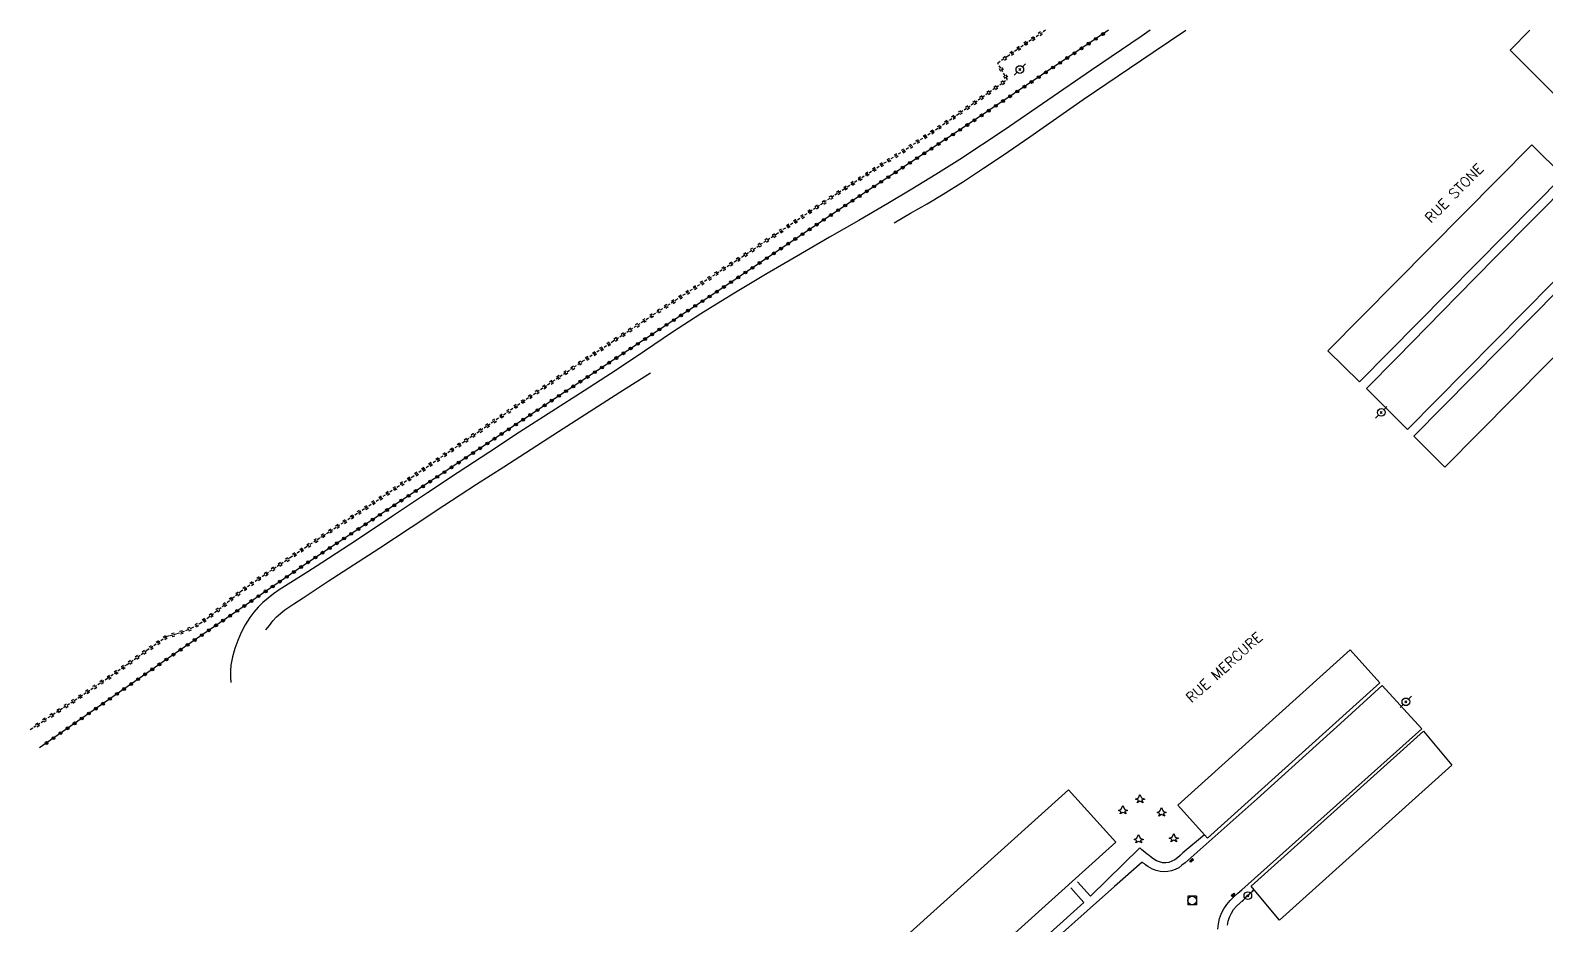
# Model space of a CAD drawing. Header units: millimetres. Extents: x 121000 to 122001, y 132000 to 133001.
# Drawn here: x 121344.8 to 121609.2, y 132844 to 133000 of the extents above; entities that cross this region are included whole.
import ezdxf
from ezdxf.enums import TextEntityAlignment as Align

# ---------------------------------------------------------------- set-up
doc = ezdxf.new("R2010")
doc.units = ezdxf.units.MM
doc.linetypes.add('DASHED', pattern=[0.75, 0.5, -0.25])
doc.layers.get('0').update_dxf_attribs({"linetype": 'CONTINUOUS'})
for name, color, linetype in [('W0014', 7, 'CONTINUOUS'), ('W0017', 7, 'CONTINUOUS'), ('W0104', 1, 'CONTINUOUS'), ('W0220', 5, 'DASHED'), ('W0303', 7, 'CONTINUOUS'), ('W0323', 7, 'CONTINUOUS'), ('W0401', 7, 'CONTINUOUS'), ('W0420', 7, 'CONTINUOUS'), ('W0473', 7, 'CONTINUOUS'), ('W0989', 7, 'CONTINUOUS')]:
    doc.layers.add(name, color=color, linetype=linetype)
doc.styles.get("Standard").update_dxf_attribs({"font": 'romans.shx', "width": 0.85})

# ---------------------------------------------------------------- blocks, each defined once
blk = doc.blocks.new('T473')
for p, q in [((-0.166667, 0.166667), (0.166667, -0.166667)), ((-0.166667, -0.166667), (0.166667, 0.166667)), ((0.500001, 0.500001), (1.000002, 1.000002)), ((-1.000002, -1.000002), (-0.500001, -0.500001))]:
    blk.add_line(p, q)
blk.add_ellipse((0, 0), major_axis=(0.471405, 0.471405), ratio=1, start_param=5.4977871438, end_param=11.780972451)
blk = doc.blocks.new('T303')
for p, q in [((-0.77, 0), (-0.28, 0.21)), ((-0.28, -0.21), (-0.77, 0)), ((-0.28, 0.21), (0, 0.83)), ((0, 0.83), (0.28, 0.21)), ((0.28, 0.21), (0.83, 0)), ((0.83, 0), (0.28, -0.21)), ((-0.49, -0.63), (-0.28, -0.21)), ((0, -0.35), (-0.49, -0.63)), ((0.56, -0.63), (0, -0.35)), ((0.28, -0.21), (0.56, -0.63))]:
    blk.add_line(p, q)
blk = doc.blocks.new('T420')
for p, q in [((0.75, 0.75), (-0.75, 0.75)), ((-0.75, 0.75), (-0.75, -0.75)), ((0.75, 0.75), (0.75, -0.75)), ((0.75, -0.75), (-0.75, -0.75))]:
    blk.add_line(p, q)
blk.add_ellipse((0, 0), major_axis=(-0.53, 0.53), ratio=1, start_param=3.926991, end_param=10.210176)
blk = doc.blocks.new('T401')
for p, q in [((-0.3, 0.3), (0, 0.3)), ((-0.3, -0.25), (-0.3, 0.3)), ((-0.3, 0.15), (0, 0.15)), ((-0.3, 0), (0, 0)), ((0, 0.3), (0, -0.25)), ((-0.3, -0.15), (0, -0.15)), ((-0.3, -0.25), (-0.3, -0.3)), ((-0.3, -0.3), (0, -0.3)), ((0, -0.3), (0, -0.25))]:
    blk.add_line(p, q)
blk = doc.blocks.new('t323o')
at = {"color": 0, "linetype": 'Continuous'}
for radius in [0.25, 0.15]:
    blk.add_circle((0, 0), radius, dxfattribs=at)
blk = doc.blocks.new('t220o')
at = {"color": 0, "linetype": 'Continuous'}
for p, q in [((-0.25, 0.25), (0.25, 0.25)), ((-0.25, -0.25), (0.25, -0.25))]:
    blk.add_line(p, q, dxfattribs=at)

msp = doc.modelspace()

# ---------------------------------------------------------------- linework, layer by layer
at = {"layer": 'W0014'}
for points in [[(121549.69, 132859.63), (121545.9, 132856.49)], [(121545.9, 132856.49), (121545.44, 132856.06), (121544.98, 132855.64), (121544.48, 132855.28), (121543.98, 132855.03), (121543.46, 132854.83), (121542.93, 132854.73), (121542.38, 132854.77), (121541.83, 132854.91), (121541.3, 132855.12), (121540.85, 132855.38), (121540.42, 132855.7), (121540.01, 132856.02), (121539.66, 132856.29), (121539.31, 132856.57), (121538.98, 132856.85), (121538.77, 132857.02), (121538.57, 132857.2), (121538.38, 132857.37), (121529.78, 132848.92), (121527.5, 132851.46)], [(121526.35, 132850.4), (121528.63, 132847.85), (121516.9, 132837.27), (121514.65, 132839.69)], [(121553.7, 132843.86), (121553.83, 132844.58), (121554.06, 132845.3), (121554.37, 132845.99), (121554.76, 132846.63), (121555.28, 132847.2), (121555.87, 132847.71), (121556.45, 132848.23), (121556.8, 132848.61), (121557.15, 132849), (121557.51, 132849.36), (121557.78, 132849.6), (121558.05, 132849.82), (121558.33, 132850.05)]]:
    msp.add_lwpolyline(points, dxfattribs=at)
at = {"layer": 'W0017'}
for points in [[(121540.19, 133000), (121538.61, 132998.92), (121529.96, 132993.04), (121522.33, 132987.8), (121514.7, 132982.56), (121506.97, 132977.48), (121502.81, 132974.87), (121498.62, 132972.3), (121494.42, 132969.76), (121489.36, 132966.81), (121484.28, 132963.9), (121479.21, 132960.97), (121473.38, 132957.55), (121467.57, 132954.1), (121461.81, 132950.55), (121456.86, 132947.32), (121451.95, 132944.01), (121447.02, 132940.73), (121441.42, 132937.1), (121435.79, 132933.51), (121430.18, 132929.89), (121424.82, 132926.37), (121419.46, 132922.84), (121414.1, 132919.3), (121407.98, 132915.21), (121401.87, 132911.12), (121395.7, 132907.09), (121393.22, 132905.51), (121390.72, 132903.94), (121388.23, 132902.38), (121387.26, 132901.66), (121386.3, 132900.95), (121385.39, 132900.18), (121384.58, 132899.36), (121383.82, 132898.49), (121383.13, 132897.58), (121382.32, 132896.3), (121381.61, 132894.95), (121381.01, 132893.55), (121380.5, 132892.15), (121380.08, 132890.7), (121379.82, 132889.23), (121379.76, 132888.23), (121379.77, 132887.21), (121379.78, 132886.2)], [(121495.54, 132966.42), (121498.41, 132968.08), (121501.27, 132969.74), (121504.11, 132971.44), (121507.62, 132973.65), (121511.1, 132975.93), (121514.56, 132978.23), (121519.23, 132981.43), (121523.87, 132984.69), (121528.52, 132987.92), (121534.62, 132992.07), (121540.74, 132996.18), (121546.41, 133000)], [(121613.65, 132973.76), (121607.03, 132967.07), (121600.41, 132960.37), (121593.81, 132953.67), (121588.52, 132948.28), (121583.24, 132942.88), (121577.96, 132937.49), (121585.07, 132930.35), (121620.52, 132966.15)], [(121385.93, 132895.39), (121386.53, 132896.17), (121387.13, 132896.95), (121387.77, 132897.69), (121389.21, 132898.89), (121390.8, 132899.93), (121392.4, 132900.96), (121396.77, 132903.89), (121401.2, 132906.74), (121405.62, 132909.6), (121411.29, 132913.34), (121416.96, 132917.08), (121422.64, 132920.8), (121427.41, 132923.87), (121432.19, 132926.93), (121436.97, 132929.98), (121442.32, 132933.41), (121447.67, 132936.84), (121453.01, 132940.26)], [(121552.03, 132843.16), (121552.11, 132844.11), (121552.31, 132845.06), (121552.63, 132845.96), (121553.06, 132846.74), (121553.6, 132847.47), (121554.18, 132848.16), (121554.82, 132848.83), (121555.51, 132849.45), (121556.2, 132850.07), (121587.6, 132878.15), (121580.68, 132885.68), (121573.42, 132879.08), (121566.16, 132872.49), (121558.88, 132865.93), (121554.7, 132862.19), (121550.51, 132858.47), (121546.32, 132854.74), (121545.75, 132854.32), (121545.18, 132853.9), (121544.57, 132853.57), (121543.94, 132853.37), (121543.28, 132853.24), (121542.62, 132853.2), (121541.93, 132853.26), (121541.24, 132853.4), (121540.6, 132853.64), (121540.19, 132853.86), (121539.79, 132854.12), (121539.41, 132854.4), (121539.2, 132854.56), (121538.99, 132854.72), (121538.79, 132854.89), (121533.99, 132850.62), (121529.19, 132846.35), (121524.4, 132842.06)]]:
    msp.add_lwpolyline(points, dxfattribs=at)
at = {"layer": 'W0104'}
msp.add_lwpolyline([(121623.78, 133000), (121611.7, 132987.85), (121603, 132996.51), (121606.47, 133000)], dxfattribs=at)
for points in [[(121576.7, 132938.65), (121571.21, 132944.08), (121606.79, 132980.03), (121612.28, 132974.59)], [(121621.74, 132965.11), (121627.18, 132959.73), (121591.63, 132923.81), (121586.19, 132929.2)], [(121580.25, 132886.14), (121550.2, 132859.06), (121549.69, 132859.63), (121545.01, 132864.82), (121575.07, 132891.89)], [(121562.79, 132844.73), (121558.33, 132850.05), (121557.82, 132850.66), (121587.89, 132877.71), (121592.85, 132871.78)], [(121525.93, 132867.51), (121534.2, 132858.34), (121506.01, 132832.93), (121497.74, 132842.1)]]:
    msp.add_lwpolyline(points, close=True, dxfattribs=at)
at = {"layer": 'W0220'}
for points in [[(121521.96, 133000), (121518.64, 132997.77), (121516.95, 132996.6), (121515.28, 132995.43), (121513.6, 132994.25)], [(121344.81, 132878.01), (121348.73, 132880.62), (121353.51, 132883.76), (121358.26, 132886.95), (121361.72, 132889.38), (121365.16, 132891.83), (121368.61, 132894.28), (121369.2, 132894.43), (121369.8, 132894.58), (121370.39, 132894.74), (121371.24, 132895.02), (121372.08, 132895.33), (121372.9, 132895.69), (121374.37, 132896.52), (121375.77, 132897.52), (121377.13, 132898.55), (121378.61, 132899.71), (121380.05, 132900.91), (121381.51, 132902.08), (121383.41, 132903.46), (121385.34, 132904.78), (121387.28, 132906.09), (121390.14, 132908.02), (121393.01, 132909.92), (121395.89, 132911.82), (121399.57, 132914.23), (121403.25, 132916.64), (121406.92, 132919.06), (121411.38, 132922.06), (121415.82, 132925.08), (121420.27, 132928.11), (121425.49, 132931.67), (121430.72, 132935.23), (121435.96, 132938.77), (121441.17, 132942.25), (121446.4, 132945.71), (121451.63, 132949.16), (121457.43, 132952.95), (121463.25, 132956.74), (121469.05, 132960.53), (121474.95, 132964.45), (121480.83, 132968.39), (121486.73, 132972.3), (121491.86, 132975.6), (121497, 132978.88), (121502.1, 132982.22), (121506.52, 132985.26), (121510.9, 132988.35), (121515.28, 132991.44), (121513.6, 132994.25)]]:
    msp.add_lwpolyline(points, dxfattribs=at)
at = {"layer": 'W0323'}
msp.add_lwpolyline([(121532.95, 133000), (121530.62, 132998.43), (121507.13, 132982.7), (121486.22, 132968.92), (121464.58, 132954.38), (121438.65, 132937.29), (121415.26, 132921.72), (121392.29, 132906.52), (121369.76, 132891.07), (121346.4, 132874.8)], dxfattribs=at)

# ---------------------------------------------------------------- block references
at = {"layer": 'W0220'}
for p, rotation in [((121519.76, 132998.53), 213.8371030699536), ((121521, 132999.36), 213.8371030699536), ((121516.05, 132995.97), 215.0469823586892), ((121517.28, 132996.83), 214.822492996606), ((121518.51, 132997.69), 214.822492996606), ((121514.83, 132995.11), 215.0469823586892), ((121514.24, 132993.18), 120.8856478206879), ((121514.48, 132990.88), 35.20475432614001), ((121515.01, 132991.89), 120.8856478206879), ((121510.8, 132988.28), 35.210915856735), ((121512.03, 132989.15), 35.20475432614001), ((121513.25, 132990.01), 35.20475432614001), ((121507.13, 132985.69), 35.210915856735), ((121508.35, 132986.55), 35.210915856735), ((121509.58, 132987.42), 35.210915856735), ((121503.42, 132983.13), 34.53494559650316), ((121504.66, 132983.98), 34.53494559650316), ((121505.89, 132984.83), 34.53494559650316), ((121499.68, 132980.63), 33.27046892740385), ((121500.93, 132981.46), 33.27046892740385), ((121502.19, 132982.28), 34.53494559650316), ((121494.64, 132977.37), 32.51226246110681), ((121495.91, 132978.18), 32.51226246110681), ((121497.17, 132978.99), 33.27046892740385), ((121498.43, 132979.81), 33.27046892740385), ((121490.85, 132974.95), 32.76232394683865), ((121492.11, 132975.76), 32.51226246110681), ((121493.38, 132976.57), 32.51226246110681), ((121487.07, 132972.51), 32.76232394683865), ((121488.33, 132973.33), 32.76232394683865), ((121489.59, 132974.14), 32.76232394683865), ((121483.31, 132970.03), 33.51047159502011), ((121484.56, 132970.86), 33.51047159502011), ((121485.81, 132971.69), 33.51047159502011), ((121479.57, 132967.54), 33.79108650522208), ((121480.81, 132968.38), 33.79108650522208), ((121482.06, 132969.21), 33.51047159502011), ((121474.58, 132964.21), 33.62046845496611), ((121475.83, 132965.04), 33.79108650522208), ((121477.07, 132965.88), 33.79108650522208), ((121478.32, 132966.71), 33.79108650522208), ((121470.83, 132961.72), 33.62046845496611), ((121472.08, 132962.55), 33.62046845496611), ((121473.33, 132963.38), 33.62046845496611), ((121467.07, 132959.24), 33.1997845148972), ((121468.33, 132960.06), 33.1997845148972), ((121469.58, 132960.89), 33.62046845496611), ((121463.31, 132956.78), 33.1997845148972), ((121464.56, 132957.6), 33.1997845148972), ((121465.82, 132958.42), 33.1997845148972), ((121459.54, 132954.32), 33.03252496602754), ((121460.79, 132955.14), 33.03252496602754), ((121462.05, 132955.96), 33.03252496602754), ((121454.51, 132951.04), 33.1700025562358), ((121455.77, 132951.87), 33.1700025562358), ((121457.02, 132952.69), 33.1700025562358), ((121458.28, 132953.5), 33.03252496602754), ((121450.75, 132948.58), 33.39076961611578), ((121452, 132949.4), 33.1700025562358), ((121453.25, 132950.22), 33.1700025562358), ((121446.99, 132946.1), 33.39076961611578), ((121448.24, 132946.93), 33.39076961611578), ((121449.49, 132947.75), 33.39076961611578), ((121443.24, 132943.62), 33.522662563899), ((121444.49, 132944.45), 33.522662563899), ((121445.74, 132945.28), 33.522662563899), ((121439.49, 132941.13), 33.7331890096168), ((121440.74, 132941.96), 33.7331890096168), ((121441.99, 132942.79), 33.522662563899), ((121434.5, 132937.79), 34.05932365184265), ((121435.75, 132938.63), 34.05932365184265), ((121436.99, 132939.46), 33.7331890096168), ((121438.24, 132940.29), 33.7331890096168), ((121430.78, 132935.27), 34.05932365184265), ((121432.02, 132936.11), 34.05932365184265), ((121433.26, 132936.95), 34.05932365184265), ((121427.06, 132932.73), 34.28041398600566), ((121428.3, 132933.58), 34.28041398600566), ((121429.54, 132934.42), 34.28041398600566), ((121423.34, 132930.2), 34.25524496731308), ((121424.58, 132931.04), 34.25524496731308), ((121425.82, 132931.89), 34.28041398600566), ((121419.62, 132927.67), 34.25165695493337), ((121420.86, 132928.51), 34.25524496731308), ((121422.1, 132929.35), 34.25524496731308), ((121415.9, 132925.13), 34.25165695493337), ((121417.14, 132925.98), 34.25165695493337), ((121418.38, 132926.82), 34.25165695493337), ((121412.18, 132922.6), 34.23403587843917), ((121413.42, 132923.45), 34.23403587843917), ((121414.66, 132924.29), 34.23403587843917), ((121407.2, 132919.25), 33.9117878714591), ((121408.45, 132920.09), 33.9117878714591), ((121409.69, 132920.92), 33.9117878714591), ((121410.94, 132921.76), 33.9117878714591), ((121403.45, 132916.77), 33.39717275068906), ((121404.7, 132917.6), 33.39717275068906), ((121405.95, 132918.42), 33.39717275068906), ((121399.68, 132914.31), 33.14410003615453), ((121400.94, 132915.13), 33.14410003615453), ((121402.19, 132915.95), 33.14410003615453), ((121395.92, 132911.84), 33.28510599301126), ((121397.17, 132912.66), 33.28510599301126), ((121398.43, 132913.49), 33.28510599301126), ((121392.16, 132909.36), 33.51495027026115), ((121393.41, 132910.19), 33.4090048388038), ((121394.67, 132911.01), 33.4090048388038), ((121387.18, 132906.02), 34.10401774963717), ((121388.42, 132906.86), 33.9849290179387), ((121389.67, 132907.7), 33.9849290179387), ((121390.91, 132908.53), 33.51495027026115), ((121383.46, 132903.49), 34.41649481758743), ((121384.7, 132904.34), 34.41649481758743), ((121385.94, 132905.18), 34.10401774963717), ((121379.88, 132900.77), 39.87979850254946), ((121381.05, 132901.71), 38.64073826708741), ((121382.24, 132902.61), 35.92476708431747), ((121377.55, 132898.88), 38.15894208103793), ((121378.73, 132899.81), 39.87979850254946), ((121372.58, 132895.55), 23.43458238779087), ((121373.9, 132896.25), 29.63585044891721), ((121375.15, 132897.08), 35.46373775259637), ((121376.36, 132897.96), 37.01725611798631), ((121367.12, 132893.22), 35.43841121610821), ((121368.34, 132894.09), 35.43841121610821), ((121369.74, 132894.56), 14.08162625459417), ((121371.18, 132895), 18.01024379912059), ((121363.45, 132890.61), 35.43841121622257), ((121364.67, 132891.48), 35.43841121622257), ((121365.9, 132892.35), 35.43841121610821), ((121359.78, 132888.01), 34.97980385150505), ((121361, 132888.87), 34.97980385150505), ((121362.23, 132889.74), 35.43841121622257), ((121356.06, 132885.48), 33.89564692322436), ((121357.31, 132886.31), 33.89564692322436), ((121358.55, 132887.15), 34.97980385150505), ((121352.32, 132882.98), 33.26782263742949), ((121353.57, 132883.8), 33.89564692322436), ((121354.81, 132884.64), 33.89564692322436), ((121347.31, 132879.68), 33.75118596450089), ((121348.55, 132880.51), 33.75118596450089), ((121349.81, 132881.33), 33.26782263742949), ((121351.06, 132882.16), 33.26782263742949), ((121346.06, 132878.84), 33.75118596450089)]:
    msp.add_blockref('t220o', p, dxfattribs=dict(at, rotation=rotation))
at = {"layer": 'W0303', "rotation": 359.9999899820874}
for p in [(121538.42, 132865.87), (121535.43, 132863.91), (121542.18, 132863.55), (121538.18, 132858.85), (121544.3, 132859.05)]:
    msp.add_blockref('T303', p, dxfattribs=at)
at = {"layer": 'W0323'}
for p, rotation in [((121530.73, 132998.51), 213.8783204527258), ((121531.97, 132999.34), 213.8783204527258), ((121526.99, 132996), 213.8199463582044), ((121528.23, 132996.84), 213.8199463582044), ((121529.48, 132997.67), 213.8199463582044), ((121523.25, 132993.5), 213.8199463582044), ((121524.5, 132994.33), 213.8199463582044), ((121525.74, 132995.17), 213.8199463582044), ((121519.51, 132990.99), 213.8199463582044), ((121520.76, 132991.83), 213.8199463582044), ((121522, 132992.66), 213.8199463582044), ((121515.77, 132988.49), 213.8199463582044), ((121517.02, 132989.32), 213.8199463582044), ((121518.26, 132990.16), 213.8199463582044), ((121512.03, 132985.98), 213.8199463582044), ((121513.28, 132986.82), 213.8199463582044), ((121514.53, 132987.65), 213.8199463582044), ((121507.05, 132982.64), 213.381090656588), ((121508.3, 132983.48), 213.8199463582044), ((121509.54, 132984.31), 213.8199463582044), ((121510.79, 132985.15), 213.8199463582044), ((121503.29, 132980.17), 213.381090656588), ((121504.54, 132980.99), 213.381090656588), ((121505.8, 132981.82), 213.381090656588), ((121499.53, 132977.69), 213.381090656588), ((121500.79, 132978.52), 213.381090656588), ((121502.04, 132979.34), 213.381090656588), ((121495.78, 132975.22), 213.381090656588), ((121497.03, 132976.04), 213.381090656588), ((121498.28, 132976.87), 213.381090656588), ((121492.02, 132972.74), 213.381090656588), ((121493.27, 132973.57), 213.381090656588), ((121494.52, 132974.39), 213.381090656588), ((121487.01, 132969.44), 213.381090656588), ((121488.26, 132970.27), 213.381090656588), ((121489.51, 132971.09), 213.381090656588), ((121490.77, 132971.92), 213.381090656588), ((121483.27, 132966.94), 213.8881575247112), ((121484.51, 132967.77), 213.8881575247112), ((121485.76, 132968.61), 213.8881575247112), ((121479.53, 132964.43), 213.8881575247112), ((121480.78, 132965.26), 213.8881575247112), ((121482.02, 132966.1), 213.8881575247112), ((121475.8, 132961.92), 213.8881575247112), ((121477.04, 132962.76), 213.8881575247112), ((121478.29, 132963.59), 213.8881575247112), ((121472.06, 132959.41), 213.8881575247112), ((121473.31, 132960.25), 213.8881575247112), ((121474.55, 132961.08), 213.8881575247112), ((121468.33, 132956.9), 213.8881575247112), ((121469.57, 132957.74), 213.8881575247112), ((121470.82, 132958.57), 213.8881575247112), ((121463.34, 132953.57), 213.3938000269202), ((121464.59, 132954.39), 213.8881575247112), ((121465.83, 132955.23), 213.8881575247112), ((121467.08, 132956.06), 213.8881575247112), ((121459.58, 132951.09), 213.3938000269202), ((121460.83, 132951.92), 213.3938000269202), ((121462.09, 132952.74), 213.3938000269202), ((121455.82, 132948.61), 213.3938000269202), ((121457.08, 132949.44), 213.3938000269202), ((121458.33, 132950.26), 213.3938000269202), ((121452.07, 132946.14), 213.3938000269202), ((121453.32, 132946.96), 213.3938000269202), ((121454.57, 132947.79), 213.3938000269202), ((121448.31, 132943.66), 213.3938000269202), ((121449.56, 132944.49), 213.3938000269202), ((121450.81, 132945.31), 213.3938000269202), ((121443.3, 132940.36), 213.3938000269202), ((121444.55, 132941.18), 213.3938000269202), ((121445.8, 132942.01), 213.3938000269202), ((121447.06, 132942.83), 213.3938000269202), ((121439.54, 132937.88), 213.3938000269202), ((121440.79, 132938.71), 213.3938000269202), ((121442.05, 132939.53), 213.3938000269202), ((121435.79, 132935.39), 213.6544365303458), ((121437.04, 132936.22), 213.6544365303458), ((121438.29, 132937.05), 213.6544365303458), ((121432.05, 132932.9), 213.6544365303458), ((121433.3, 132933.73), 213.6544365303458), ((121434.55, 132934.56), 213.6544365303458), ((121428.3, 132930.4), 213.6544365303458), ((121429.55, 132931.23), 213.6544365303458), ((121430.8, 132932.07), 213.6544365303458), ((121424.56, 132927.91), 213.6544365303458), ((121425.81, 132928.74), 213.6544365303458), ((121427.05, 132929.57), 213.6544365303458), ((121419.56, 132924.58), 213.6544365303458), ((121420.81, 132925.42), 213.6544365303458), ((121422.06, 132926.25), 213.6544365303458), ((121423.31, 132927.08), 213.6544365303458), ((121415.82, 132922.09), 213.6544365303458), ((121417.07, 132922.92), 213.6544365303458), ((121418.31, 132923.75), 213.6544365303458), ((121412.06, 132919.61), 213.4840867885918), ((121413.32, 132920.43), 213.4840867885918), ((121414.57, 132921.26), 213.4840867885918), ((121408.31, 132917.12), 213.4840867885918), ((121409.56, 132917.95), 213.4840867885918), ((121410.81, 132918.78), 213.4840867885918), ((121404.56, 132914.64), 213.4840867885918), ((121405.81, 132915.47), 213.4840867885918), ((121407.06, 132916.3), 213.4840867885918), ((121399.55, 132911.33), 213.4840867885918), ((121400.8, 132912.16), 213.4840867885918), ((121402.06, 132912.99), 213.4840867885918), ((121403.31, 132913.81), 213.4840867885918), ((121395.8, 132908.85), 213.4840867885918), ((121397.05, 132909.68), 213.4840867885918), ((121398.3, 132910.5), 213.4840867885918), ((121392.05, 132906.36), 214.4626134371162), ((121393.3, 132907.19), 213.4840867885918), ((121394.55, 132908.02), 213.4840867885918), ((121388.34, 132903.81), 214.4626134371162), ((121389.58, 132904.66), 214.4626134371162), ((121390.81, 132905.51), 214.4626134371162), ((121384.63, 132901.27), 214.4626134371162), ((121385.87, 132902.12), 214.4626134371162), ((121387.1, 132902.97), 214.4626134371162), ((121380.92, 132898.72), 214.4626134371162), ((121382.16, 132899.57), 214.4626134371162), ((121383.39, 132900.42), 214.4626134371162), ((121377.21, 132896.18), 214.4626134371162), ((121378.45, 132897.02), 214.4626134371162), ((121379.68, 132897.87), 214.4626134371162), ((121372.26, 132892.78), 214.4626134371162), ((121373.5, 132893.63), 214.4626134371162), ((121374.74, 132894.48), 214.4626134371162), ((121375.97, 132895.33), 214.4626134371162), ((121368.56, 132890.23), 214.8484461631095), ((121369.79, 132891.08), 214.4626134371162), ((121371.03, 132891.93), 214.4626134371162), ((121364.86, 132887.65), 214.8484461631095), ((121366.1, 132888.51), 214.8484461631095), ((121367.33, 132889.37), 214.8484461631095), ((121361.17, 132885.08), 214.8484461631095), ((121362.4, 132885.94), 214.8484461631095), ((121363.63, 132886.8), 214.8484461631095), ((121357.48, 132882.51), 214.8484461631095), ((121358.71, 132883.37), 214.8484461631095), ((121359.94, 132884.23), 214.8484461631095), ((121353.79, 132879.94), 214.8484461631095), ((121355.02, 132880.8), 214.8484461631095), ((121356.25, 132881.65), 214.8484461631095), ((121350.09, 132877.37), 214.8484461631095), ((121351.32, 132878.23), 214.8484461631095), ((121352.55, 132879.08), 214.8484461631095), ((121347.63, 132875.65), 214.8484461631095), ((121348.86, 132876.51), 214.8484461631095)]:
    msp.add_blockref('t323o', p, dxfattribs=dict(at, rotation=rotation))
at = {"layer": 'W0401'}
for p, rotation in [((121547.34, 132855.31), 129.6698199784588), ((121554.76, 132849.04), 311.9981101169728)]:
    msp.add_blockref('T401', p, dxfattribs=dict(at, rotation=rotation))
at = {"layer": 'W0420', "rotation": 359.9999899820874}
msp.add_blockref('T420', (121547.53, 132848.16), dxfattribs=at)
at = {"layer": 'W0473', "rotation": 359.9999899820874}
for p in [(121517.46, 132993.16), (121580.52, 132933.34), (121584.81, 132882.84), (121557.24, 132849.02)]:
    msp.add_blockref('T473', p, dxfattribs=at)

# ---------------------------------------------------------------- texts
at = {"layer": 'W0989'}
for s, rotation, p in [('RUE STONE', 45.4073, (121593.25, 132971.61)), ('RUE MERCURE', 42.015, (121553.1, 132888.87))]:
    msp.add_text(s, height=1.75, rotation=rotation, dxfattribs=at).set_placement(p, align=Align.MIDDLE)

doc.saveas('drawing.dxf')
